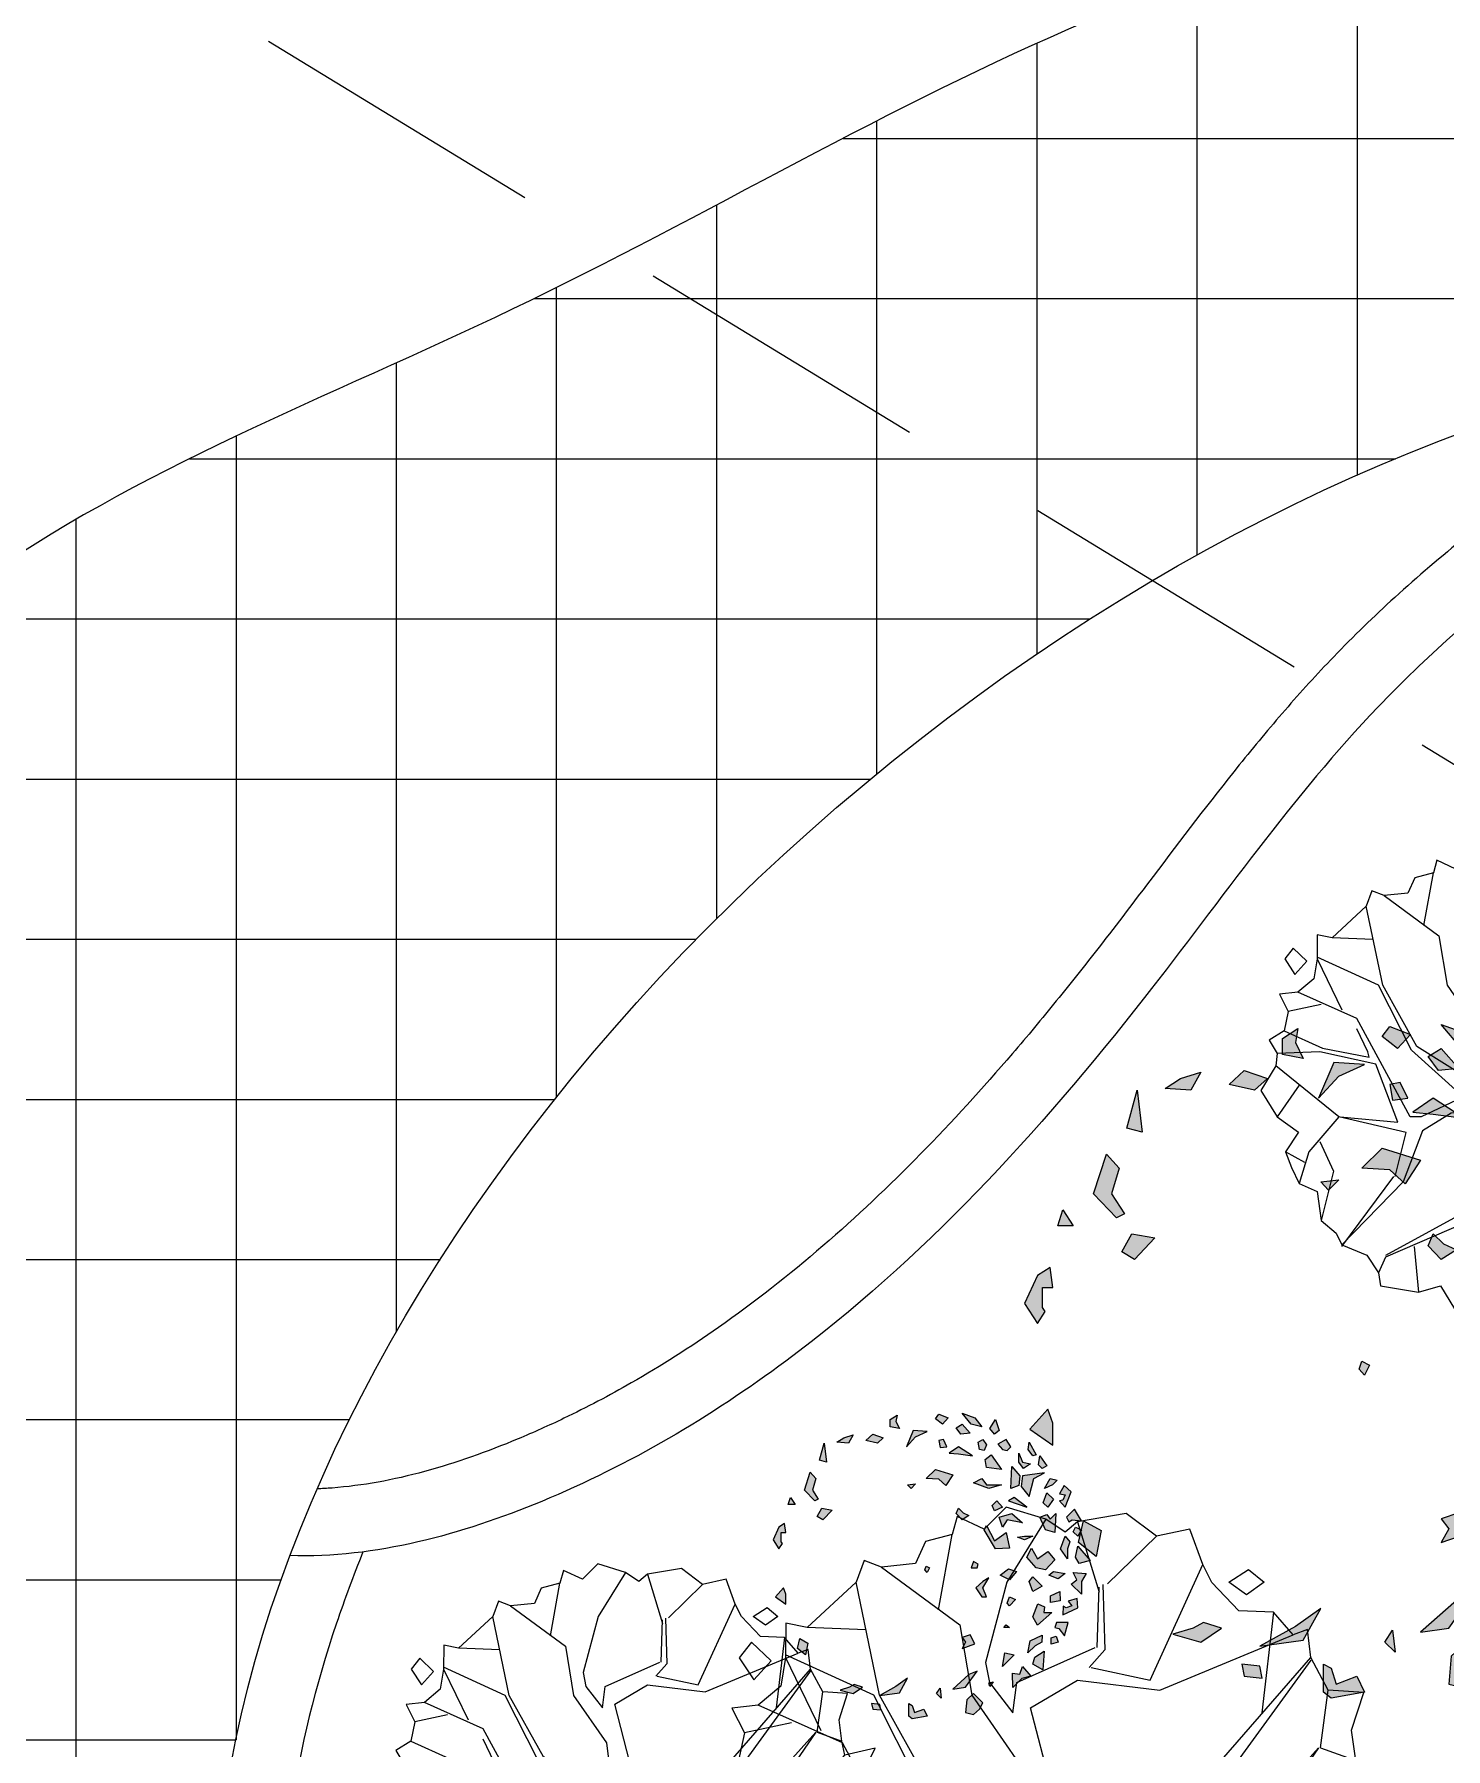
# Model space of a CAD drawing. Header units: inches. Extents: x -12 to 20935469, y -1604 to 24729220.
# Drawn here: x 20833344.8 to 20833450.5, y 24710552.2 to 24710680.7 of the extents above; entities that cross this region are included whole.
import ezdxf

# ---------------------------------------------------------------- set-up
doc = ezdxf.new("R2010")
doc.units = ezdxf.units.IN
doc.header["$LTSCALE"] = 0.03
doc.header["$MEASUREMENT"] = 0
doc.linetypes.add('DASHED2', pattern=[0.375, 0.25, -0.125])
for name, color, linetype, lineweight in [('Dot', 253, 'Continuous', 0), ('Hatch', 253, 'Continuous', 15), ('hatch-1', 253, 'Continuous', 5), ('ILLUSTR-TREE', 74, 'Continuous', 0)]:
    doc.layers.add(name, color=color, linetype=linetype, lineweight=lineweight)
doc.styles.add('ATTR', font='romans.shx', dxfattribs={"width": 0.8, "height": 0.7})

# ---------------------------------------------------------------- blocks, each defined once
blk = doc.blocks.new('TREE_009')
at = {"layer": 'ILLUSTR-TREE'}
for p, q in [((-12160.46, 13912.91), (-12166.65, 13906.74)), ((-12149.34, 13909.54), (-12160.46, 13912.91)), ((-12126.77, 13911.14), (-12140.45, 13908.76)), ((-12118.31, 13904.71), (-12126.77, 13911.14)), ((-12174.22, 13910.26), (-12175.66, 13905.24)), ((-12166.65, 13906.74), (-12174.22, 13910.26)), ((-12149.34, 13909.54), (-12160.26, 13891.83)), ((-12143.96, 13905.85), (-12149.34, 13909.54)), ((-12140.45, 13908.76), (-12143.96, 13905.85)), ((-12140.45, 13908.76), (-12134.4, 13889.01)), ((-12108.88, 13906.74), (-12118.31, 13904.71)), ((-12105.24, 13896.77), (-12108.88, 13906.74)), ((-12183.16, 13903.21), (-12185.91, 13897.04)), ((-12175.66, 13905.24), (-12183.16, 13903.21)), ((-12179.51, 13884.08), (-12175.66, 13905.24)), ((-12132.06, 13891.31), (-12118.31, 13904.71)), ((-12200.35, 13897.92), (-12202.62, 13891.83)), ((-12195.47, 13896.07), (-12200.35, 13897.92)), ((-12185.91, 13897.04), (-12195.47, 13896.07)), ((-12120.09, 13864.33), (-12105.24, 13896.77)), ((-12102.7, 13891.75), (-12105.24, 13896.77)), ((-12202.62, 13891.83), (-12216.38, 13879.14)), ((-12196.02, 13860.09), (-12202.62, 13891.83)), ((-12195.47, 13896.07), (-12173.46, 13879.85)), ((-12160.26, 13891.83), (-12166.31, 13869.26)), ((-12095.13, 13883.81), (-12102.7, 13891.75)), ((-12097.95, 13891.83), (-12092.45, 13895.36)), ((-12093, 13888.31), (-12097.95, 13891.83)), ((-12088.05, 13891.83), (-12093, 13888.31)), ((-12092.45, 13895.36), (-12088.05, 13891.83)), ((-12134.95, 13873.5), (-12134.4, 13890.42)), ((-12133.3, 13891.13), (-12132.75, 13872.79)), ((-12085.43, 13883.37), (-12095.13, 13883.81)), ((-12085.43, 13883.37), (-12088.74, 13855.16)), ((-12079.93, 13877.02), (-12085.43, 13883.37)), ((-12222.36, 13880.28), (-12222.43, 13870.68)), ((-12216.38, 13879.14), (-12222.36, 13880.28)), ((-12199.87, 13878.43), (-12216.38, 13879.14)), ((-12173.46, 13879.85), (-12170.16, 13860.09)), ((-12117.34, 13861.51), (-12079.93, 13877.02)), ((-12075.87, 13878.52), (-12079.93, 13877.02)), ((-12074.98, 13870.68), (-12075.87, 13878.52)), ((-12231.99, 13875), (-12235.43, 13870.59)), ((-12226.48, 13869.71), (-12231.99, 13875)), ((-12157.51, 13863.62), (-12135.5, 13873.5)), ((-12132.75, 13872.79), (-12137.15, 13867.85)), ((-12235.43, 13870.59), (-12231.3, 13864.41)), ((-12231.3, 13864.41), (-12226.48, 13869.71)), ((-12222.43, 13870.68), (-12223.73, 13862.65)), ((-12197.67, 13860.09), (-12222.43, 13871.38)), ((-12222.43, 13870.68), (-12212.52, 13850.22)), ((-12166.31, 13869.26), (-12165.21, 13863.62)), ((-12136.6, 13867.85), (-12120.09, 13864.33)), ((-12112.39, 13827.65), (-12074.98, 13870.68)), ((-12074.98, 13869.97), (-12105.24, 13828.35)), ((-12070.03, 13861.51), (-12074.98, 13870.68)), ((-12223.73, 13862.65), (-12230.13, 13857.27)), ((-12165.21, 13863.62), (-12158.61, 13855.16)), ((-12158.61, 13855.16), (-12157.51, 13863.62)), ((-12153.66, 13856.57), (-12140.45, 13864.33)), ((-12140.45, 13864.33), (-12117.34, 13861.51)), ((-12184.47, 13834), (-12197.67, 13860.09)), ((-12182.26, 13835.41), (-12196.02, 13860.09)), ((-12170.16, 13860.09), (-12156.96, 13841.05)), ((-12072.23, 13845.28), (-12070.03, 13861.51)), ((-12060.06, 13860.89), (-12070.03, 13861.51)), ((-12063.49, 13850.31), (-12060.06, 13860.89)), ((-12230.13, 13857.27), (-12237.49, 13856.48)), ((-12237.49, 13856.48), (-12233.98, 13849.52)), ((-12206.47, 13846.69), (-12230.13, 13857.27)), ((-12144.3, 13820.6), (-12153.66, 13856.57)), ((-12233.98, 13849.52), (-12235.63, 13841.76)), ((-12220.78, 13852.34), (-12233.98, 13849.52)), ((-12062.33, 13841.76), (-12063.49, 13850.31)), ((-12185.02, 13807.2), (-12206.47, 13846.69)), ((-12089.29, 13826.94), (-12072.78, 13845.28)), ((-12072.78, 13845.28), (-12085.43, 13826.94)), ((-12072.23, 13845.28), (-12062.33, 13841.76)), ((-12235.63, 13841.76), (-12241.62, 13837.97)), ((-12235.63, 13841.76), (-12220.23, 13834.7)), ((-12202.07, 13833.29), (-12206.47, 13842.46)), ((-12156.96, 13841.05), (-12154.21, 13818.48)), ((-12061.23, 13836.11), (-12062.33, 13841.76)), ((-12049.05, 13838.85), (-12061.23, 13836.11)), ((-12057.99, 13820.33), (-12049.05, 13838.85)), ((-12241.62, 13837.97), (-12238.38, 13832.59)), ((-12220.23, 13834.7), (-12201.52, 13831.18)), ((-12164.11, 13815.66), (-12184.47, 13834)), ((-12154.21, 13817.78), (-12182.26, 13835.41)), ((-12071.13, 13824.83), (-12061.23, 13836.11)), ((-12238.38, 13832.59), (-12238.93, 13827.65)), ((-12221.33, 13833.29), (-12238.38, 13832.59)), ((-12198.77, 13828.35), (-12221.33, 13833.29)), ((-12201.52, 13831.18), (-12202.07, 13833.29)), ((-12238.93, 13827.65), (-12245.05, 13817.69)), ((-12213.63, 13807.2), (-12238.93, 13827.65)), ((-12189.97, 13805.08), (-12198.77, 13828.35)), ((-12144.3, 13811.43), (-12105.79, 13824.83)), ((-12143.75, 13819.89), (-12112.39, 13827.65)), ((-12105.79, 13824.83), (-12070.58, 13822.71)), ((-12105.24, 13828.35), (-12089.29, 13826.94)), ((-12085.43, 13826.24), (-12071.13, 13824.83)), ((-12051.8, 13826.5), (-12053.87, 13822.1)), ((-12047.68, 13822.1), (-12051.8, 13826.5)), ((-12229.58, 13819.89), (-12238.38, 13807.2)), ((-12150.36, 13819.89), (-12150.9, 13817.78)), ((-12147.6, 13820.6), (-12150.36, 13819.89)), ((-12148.7, 13818.48), (-12147.6, 13820.6)), ((-12070.58, 13822.71), (-12061.78, 13802.96)), ((-12053.87, 13815.04), (-12057.99, 13820.33)), ((-12053.87, 13822.1), (-12049.74, 13817.69)), ((-12049.74, 13817.69), (-12047.68, 13822.1)), ((-12245.05, 13817.69), (-12238.38, 13807.2)), ((-12164.11, 13814.95), (-12180.61, 13807.2)), ((-12150.9, 13817.78), (-12148.7, 13818.48)), ((-12061.78, 13802.96), (-12053.87, 13815.04)), ((-12155.31, 13810.02), (-12168.51, 13808.61)), ((-12155.31, 13810.02), (-12152.01, 13789.56)), ((-12144.3, 13810.72), (-12127.25, 13790.27)), ((-12238.38, 13807.2), (-12229.92, 13800.94)), ((-12213.63, 13807.2), (-12225.73, 13793.09)), ((-12186.67, 13800.85), (-12213.63, 13807.2)), ((-12213.07, 13807.2), (-12189.97, 13805.08)), ((-12180.61, 13807.2), (-12185.02, 13807.2)), ((-12168.51, 13808.61), (-12180.06, 13801.55)), ((-12148.15, 13809.31), (-12131.1, 13789.56)), ((-12148.15, 13808.61), (-12146.5, 13787.45)), ((-12229.92, 13800.94), (-12235.08, 13793.09)), ((-12191.07, 13783.21), (-12186.67, 13800.85)), ((-12180.06, 13801.55), (-12187.77, 13781.1)), ((-12061.43, 13796.53), (-12061.78, 13802.96)), ((-12221.33, 13797.32), (-12215.83, 13785.33)), ((-12064.53, 13790.27), (-12061.43, 13796.53)), ((-12227.38, 13788.86), (-12235.08, 13793.09)), ((-12235.08, 13793.09), (-12232.68, 13786.83)), ((-12225.73, 13793.09), (-12229.58, 13780.39)), ((-12127.25, 13790.27), (-12064.53, 13790.27)), ((-12063.49, 13786.83), (-12064.53, 13790.27)), ((-12232.68, 13786.83), (-12229.58, 13780.39)), ((-12152.01, 13789.56), (-12158.61, 13771.22)), ((-12146.5, 13787.45), (-12155.86, 13767.7)), ((-12131.1, 13789.56), (-12132.75, 13769.81)), ((-12126.7, 13786.04), (-12128.9, 13772.63)), ((-12126.7, 13786.04), (-12105.24, 13786.74)), ((-12105.24, 13786.74), (-12095.89, 13768.4)), ((-12068.31, 13781.54), (-12063.49, 13786.83)), ((-12215.83, 13785.33), (-12220.78, 13765.58)), ((-12212.52, 13755), (-12191.62, 13783.21)), ((-12187.77, 13781.1), (-12212.52, 13755.71)), ((-12070.37, 13770.96), (-12068.31, 13781.54)), ((-12229.58, 13780.39), (-12222.36, 13777.13)), ((-12222.36, 13777.13), (-12220.78, 13765.58)), ((-12099.74, 13776.16), (-12078.28, 13769.81)), ((-12158.61, 13771.22), (-12194.92, 13751.47)), ((-12128.9, 13772.63), (-12106.34, 13758.53)), ((-12155.86, 13767.7), (-12194.92, 13750.77)), ((-12132.75, 13769.81), (-12125.05, 13752.89)), ((-12130, 13769.81), (-12116.24, 13737.37)), ((-12129.45, 13769.11), (-12106.34, 13757.12)), ((-12084.81, 13761.26), (-12078.28, 13769.81)), ((-12078.28, 13769.81), (-12070.37, 13770.96)), ((-12220.78, 13765.58), (-12214.79, 13760.38)), ((-12214.79, 13760.38), (-12212.52, 13755.71)), ((-12106.34, 13758.53), (-12085.98, 13753.59)), ((-12106.34, 13757.12), (-12105.24, 13742.31)), ((-12085.98, 13753.59), (-12084.81, 13761.26)), ((-12212.52, 13755.71), (-12202.42, 13751.56)), ((-12183.37, 13755), (-12181.71, 13736.66)), ((-12125.05, 13752.89), (-12130.55, 13732.43)), ((-12093.07, 13740.98), (-12085.98, 13753.59)), ((-12202.42, 13751.56), (-12197.67, 13744.42)), ((-12194.92, 13750.77), (-12197.67, 13744.42)), ((-12116.24, 13737.37), (-12112.32, 13748.04)), ((-12112.32, 13748.04), (-12105.24, 13742.31)), ((-12197.67, 13744.42), (-12196.91, 13739.22)), ((-12105.24, 13742.31), (-12093.07, 13740.98)), ((-12196.91, 13739.22), (-12181.71, 13736.66)), ((-12181.71, 13736.66), (-12172.84, 13739.22)), ((-12172.84, 13739.22), (-12165.28, 13726.88)), ((-12121.95, 13736.57), (-12116.24, 13737.37)), ((-12108.27, 13740.72), (-12113.77, 13737.19)), ((-12107.72, 13734.37), (-12108.27, 13740.72)), ((-12165.28, 13726.88), (-12157.71, 13733.93)), ((-12157.71, 13733.93), (-12148.77, 13729.52)), ((-12148.77, 13729.52), (-12144.65, 13733.93)), ((-12144.65, 13733.93), (-12130.55, 13732.43)), ((-12130.55, 13732.43), (-12121.95, 13736.57)), ((-12113.77, 13737.19), (-12113.22, 13730.14)), ((-12113.22, 13730.14), (-12107.72, 13734.37))]:
    blk.add_line(p, q, dxfattribs=at)
at = {"layer": 'ILLUSTR-TREE', "style": 'ATTR', "width": 0.8, "flags": 9}
blk.add_attdef('ESTCODE', (-12147.6, 13820.6), '', height=1.05, dxfattribs=at)
blk = doc.blocks.new('GRN1')
at = {"layer": 'ILLUSTR-TREE', "true_color": 0x30441d}
h = blk.add_hatch(color=89, dxfattribs=at)
h.paths.add_polyline_path([(0.2571, -0.0526), (0.2603, -0.0695), (0.2735, -0.0695), (0.2817, -0.0569), (0.2702, -0.059)])
h.paths.add_polyline_path([(0.2406, -0.0821), (0.2308, -0.0927), (0.2357, -0.1137), (0.2472, -0.1011)])
h.paths.add_polyline_path([(0.1897, 0.2148), (0.1848, 0.2064), (0.1914, 0.2), (0.2078, 0.2021)])
h.paths.add_polyline_path([(0.193, 0.1853), (0.1848, 0.1727), (0.1963, 0.1642), (0.2127, 0.1642), (0.1963, 0.1706)])
h.paths.add_polyline_path([(0.1864, 0.1053), (0.2012, 0.1032), (0.2094, 0.1137), (0.1831, 0.1327)])
h.paths.add_polyline_path([(0.2603, 0.0969), (0.2653, 0.0779), (0.285, 0.0611), (0.2768, 0.0842)])
h.paths.add_polyline_path([(0.2078, 0.08), (0.2242, 0.0547), (0.2127, 0.0379), (0.2111, 0.0547)])
h.paths.add_polyline_path([(0.2521, -0.0021), (0.2538, -0.0274), (0.2242, -0.04), (0.2423, -0.0232)])
h.paths.add_polyline_path([(0.2653, 0.0253), (0.2751, 0.0126), (0.2833, 0.019), (0.2768, 0.0358)])
h.paths.add_polyline_path([(0.2373, 0.0274), (0.2357, 0.019), (0.2226, 0.0211), (0.2242, 0.0337)])
h.paths.add_polyline_path([(0.2488, 0.0758), (0.2472, 0.059), (0.2587, 0.0505), (0.2653, 0.0611)])
h.paths.add_polyline_path([(0.2094, 0.1958), (0.2078, 0.1895), (0.2193, 0.1811), (0.2324, 0.1832)])
h.paths.add_polyline_path([(0.2291, 0.1263), (0.2193, 0.1348), (0.2176, 0.1432), (0.2242, 0.1495), (0.2373, 0.1411)])
h.paths.add_polyline_path([(0.2373, 0.099), (0.2275, 0.1053), (0.2176, 0.1011), (0.2193, 0.0927), (0.2324, 0.0905)])
h.paths.add_polyline_path([(0.2538, 0.1284), (0.2472, 0.12), (0.2571, 0.1116), (0.2735, 0.1221)])
h.paths.add_polyline_path([(0.1963, -0.1853), (0.1996, -0.1979), (0.2308, -0.1895)])
h.paths.add_polyline_path([(0.2456, -0.1369), (0.2308, -0.1453), (0.2324, -0.1663), (0.2406, -0.1537)])
h.paths.add_polyline_path([(0.0402, 0.1474), (0.0386, 0.1221), (0.0731, 0.1011), (0.0813, 0.1053), (0.0534, 0.12), (0.0682, 0.1411)])
h.paths.add_polyline_path([(0.0731, 0.278), (0.0616, 0.2716), (0.0698, 0.2632), (0.078, 0.2674)])
h.paths.add_polyline_path([(-0.2275, -0.0884), (-0.2226, -0.0526), (-0.1963, -0.0379), (-0.2111, -0.059)])
h.paths.add_polyline_path([(0.0205, 0.2527), (0.0386, 0.24), (0.0616, 0.2485), (0.0517, 0.2569), (0.0386, 0.2527)])
h.paths.add_polyline_path([(-0.2406, 0.099), (-0.2242, 0.0821), (-0.2357, 0.0695), (-0.2587, 0.0674), (-0.262, 0.0821), (-0.2521, 0.0927)])
h.paths.add_polyline_path([(-0.2324, 0.0232), (-0.2242, 0.0147), (-0.2143, 0.0211)])
h.paths.add_polyline_path([(-0.1307, 0.2358), (-0.1344, 0.2232), (-0.1226, 0.2231), (-0.1198, 0.2319)])
h.paths.add_polyline_path([(-0.1039, 0.2299), (-0.106, 0.2367), (-0.1191, 0.2474), (-0.0951, 0.2536), (-0.0951, 0.2327)])
h.paths.add_polyline_path([(-0.0555, 0.2396), (-0.0585, 0.2217), (-0.0467, 0.2215), (-0.0384, 0.2388)])
h.paths.add_polyline_path([(-0.0771, 0.224), (-0.1, 0.1981), (-0.0846, 0.1897), (-0.0609, 0.1985), (-0.0663, 0.2109), (-0.0766, 0.2096)])
h.paths.add_polyline_path([(-0.216, 0.0442), (-0.2127, 0.0674), (-0.1831, 0.0884), (-0.1897, 0.0737)])
h.paths.add_polyline_path([(-0.1421, 0.0611), (-0.1339, 0.0842), (-0.1174, 0.0758), (-0.1224, 0.0611), (-0.1306, 0.0674)])
h.paths.add_polyline_path([(-0.1812, 0.2081), (-0.1707, 0.1899), (-0.1581, 0.1935), (-0.1472, 0.2104)])
h.paths.add_polyline_path([(-0.2132, 0.1534), (-0.187, 0.1527), (-0.1886, 0.166), (-0.1749, 0.1708), (-0.1924, 0.186), (-0.1969, 0.1696)])
h.paths.add_polyline_path([(-0.15, 0.1808), (-0.1283, 0.1846), (-0.118, 0.2068), (-0.1309, 0.2058), (-0.1372, 0.1936)])
h.paths.add_polyline_path([(-0.1536, 0.1558), (-0.1749, 0.1348), (-0.1503, 0.139)])
h.paths.add_polyline_path([(-0.1043, 0.1474), (-0.1043, 0.1369), (-0.0994, 0.1411)])
h.paths.add_polyline_path([(-0.2028, 0.1179), (-0.2111, 0.1116), (-0.2045, 0.1095)])
h.paths.add_polyline_path([(-0.0205, 0.099), (-0.032, 0.0863), (-0.0485, 0.0969), (-0.0485, 0.1053), (-0.032, 0.099), (-0.014, 0.1095)])
h.paths.add_polyline_path([(0.0189, 0.2295), (0.0008, 0.2127), (0.0041, 0.1958), (0.0238, 0.179), (0.0402, 0.1874), (0.0205, 0.1979), (0.0337, 0.2169)])
h.paths.add_polyline_path([(-0.0287, 0.2064), (-0.0386, 0.1895), (-0.0205, 0.1832), (-0.0123, 0.1895)])
h.paths.add_polyline_path([(-0.0534, 0.1579), (-0.0649, 0.1474), (-0.06, 0.1432), (-0.0485, 0.1474)])
h.paths.add_polyline_path([(0.0178, 0.294), (0.0123, 0.2737), (0.0238, 0.2674), (0.0435, 0.2716)])
h.paths.add_polyline_path([(-0.0435, 0.278), (-0.0255, 0.259), (-0.0172, 0.2695), (-0.0041, 0.2632), (-0.0057, 0.2864), (-0.0205, 0.278)])
h.paths.add_polyline_path([(-0.0808, 0.244), (-0.0685, 0.2712), (-0.0515, 0.2704), (-0.056, 0.254), (-0.0646, 0.2603), (-0.0686, 0.2503), (-0.0653, 0.2447)])
h.paths.add_polyline_path([(0.0041, 0.0021), (-0.0041, -0.0021), (0.0008, -0.0063), (0.0074, -0.0042)])
h.paths.add_polyline_path([(0.0041, 0.0884), (0.0107, 0.0905), (0.0156, 0.0821), (0.0041, 0.0779)])
h.paths.add_polyline_path([(-0.0025, 0.16), (-0.0172, 0.1474), (-0.009, 0.1306), (0.0025, 0.1453)])
h.paths.add_polyline_path([(-0.0057, 0.2485), (-0.0156, 0.2358), (-0.009, 0.219), (-0.0025, 0.2274)])
h.paths.add_polyline_path([(0.0616, 0.1895), (0.055, 0.1748), (0.06, 0.1621), (0.0616, 0.1748)])
h.paths.add_polyline_path([(0.1634, 0.2337), (0.1552, 0.2253), (0.1486, 0.2106), (0.1667, 0.2211)])
h.paths.add_polyline_path([(0.1552, 0.1327), (0.1486, 0.1095), (0.1585, 0.0821), (0.1667, 0.0969), (0.1552, 0.1053)])
h.paths.add_polyline_path([(0.0994, 0.0737), (0.0912, 0.0611), (0.1027, 0.0505), (0.1125, 0.0547), (0.1043, 0.0632)])
h.paths.add_polyline_path([(0.1569, -0.0232), (0.1486, -0.0316), (0.1552, -0.0379)])
h.paths.add_polyline_path([(0.1536, 0.0316), (0.1651, 0.019), (0.1667, -0.0042), (0.1831, 0.0126), (0.1733, 0.0442)])
h.paths.add_polyline_path([(0.1027, 0.2316), (0.0682, 0.2295), (0.0731, 0.2127), (0.0961, 0.2021), (0.101, 0.2148), (0.0928, 0.2211)])
h.paths.add_polyline_path([(0.1289, 0.2274), (0.1142, 0.2169), (0.1224, 0.2085), (0.1404, 0.2148)])
h.paths.add_polyline_path([(0.0862, 0.1706), (0.0912, 0.1432), (0.078, 0.1348), (0.0961, 0.1284), (0.1027, 0.1516)])
h.paths.add_polyline_path([(0.1339, 0.1832), (0.1667, 0.1916), (0.1766, 0.2106), (0.1716, 0.1706), (0.1519, 0.1685)])
h.paths.add_polyline_path([(0.1257, 0.1453), (0.1142, 0.179), (0.1322, 0.1558)])
h.paths.add_polyline_path([(0.1536, 0.1642), (0.1486, 0.1495), (0.1881, 0.1516), (0.1716, 0.1663)])
h.paths.add_polyline_path([(0.1142, 0.1348), (0.1076, 0.12), (0.1174, 0.1158), (0.1257, 0.1242)])
h.paths.add_polyline_path([(0.0879, 0.2548), (0.0912, 0.2611), (0.0895, 0.278), (0.1109, 0.2653), (0.0961, 0.2506)])
h.paths.add_polyline_path([(0.1142, 0.2485), (0.1421, 0.259), (0.1536, 0.2464), (0.1388, 0.2379), (0.1371, 0.2485), (0.1273, 0.2443), (0.1257, 0.2379)])
h.paths.add_polyline_path([(-0.2521, -0.0084), (-0.2653, -0.0021), (-0.2702, -0.0295), (-0.2653, -0.0358), (-0.2423, -0.0358), (-0.2456, -0.0295), (-0.2587, -0.0253)])
h.paths.add_polyline_path([(-0.2538, -0.0863), (-0.2439, -0.0884), (-0.2423, -0.1032), (-0.2521, -0.1011)])
h.paths.add_polyline_path([(0.055, -0.2822), (0.0386, -0.2716), (0.0485, -0.2653), (0.0517, -0.2674), (0.0682, -0.2674), (0.0682, -0.259), (0.0846, -0.2611), (0.078, -0.2716)])
h.paths.add_polyline_path([(-0.1322, -0.219), (-0.1536, -0.2232), (-0.1421, -0.2379), (-0.124, -0.2337)])
h.paths.add_polyline_path([(-0.2176, -0.16), (-0.2242, -0.1369), (-0.2127, -0.12), (-0.2078, -0.1348), (-0.2127, -0.1432)])
h.paths.add_polyline_path([(-0.0485, -0.278), (-0.0616, -0.259), (-0.0435, -0.259), (-0.032, -0.2632)])
h.paths.add_polyline_path([(0.1289, -0.2), (0.1257, -0.2064), (0.1454, -0.2253), (0.1782, -0.2148), (0.1667, -0.2043), (0.1454, -0.2106)])
h.paths.add_polyline_path([(0.1191, -0.2548), (0.1322, -0.2506), (0.1191, -0.2422)])
h.paths.add_polyline_path([(0.1092, -0.1748), (0.0912, -0.1916), (0.0977, -0.2021), (0.1125, -0.1937)])
at = {"layer": 'ILLUSTR-TREE', "color": 89, "true_color": 0x30441d}
for p, q in [((-0.0057, 0.2864), (-0.0205, 0.278)), ((-0.0041, 0.2632), (-0.0057, 0.2864)), ((0.0178, 0.294), (0.0123, 0.2737)), ((0.0435, 0.2716), (0.0178, 0.294)), ((-0.0808, 0.244), (-0.0685, 0.2712)), ((-0.0685, 0.2712), (-0.0515, 0.2704)), ((-0.0515, 0.2704), (-0.056, 0.254)), ((-0.0205, 0.278), (-0.0435, 0.278)), ((-0.0435, 0.278), (-0.0255, 0.259)), ((-0.0255, 0.259), (-0.0172, 0.2695)), ((-0.0172, 0.2695), (-0.0041, 0.2632)), ((0.0123, 0.2737), (0.0238, 0.2674)), ((0.0238, 0.2674), (0.0435, 0.2716)), ((0.0731, 0.278), (0.0616, 0.2716)), ((0.0616, 0.2716), (0.0698, 0.2632)), ((0.078, 0.2674), (0.0731, 0.278)), ((0.0895, 0.278), (0.1109, 0.2653)), ((0.0912, 0.2611), (0.0895, 0.278)), ((-0.0646, 0.2603), (-0.0686, 0.2503)), ((-0.056, 0.254), (-0.0646, 0.2603)), ((0.0517, 0.2569), (0.0386, 0.2527)), ((0.0616, 0.2485), (0.0517, 0.2569)), ((0.0698, 0.2632), (0.078, 0.2674)), ((0.0879, 0.2548), (0.0912, 0.2611)), ((0.0961, 0.2506), (0.0879, 0.2548)), ((0.1109, 0.2653), (0.0961, 0.2506)), ((0.1142, 0.2485), (0.1421, 0.259)), ((0.1421, 0.259), (0.1536, 0.2464)), ((-0.1191, 0.2474), (-0.0951, 0.2536)), ((-0.106, 0.2367), (-0.1191, 0.2474)), ((-0.0951, 0.2536), (-0.0951, 0.2327)), ((-0.0653, 0.2447), (-0.0808, 0.244)), ((-0.0686, 0.2503), (-0.0653, 0.2447)), ((-0.0057, 0.2485), (-0.0156, 0.2358)), ((-0.0025, 0.2274), (-0.0057, 0.2485)), ((0.0386, 0.2527), (0.0205, 0.2527)), ((0.0205, 0.2527), (0.0386, 0.24)), ((0.0386, 0.24), (0.0616, 0.2485)), ((0.1257, 0.2379), (0.1142, 0.2485)), ((0.1273, 0.2443), (0.1257, 0.2379)), ((0.1371, 0.2485), (0.1273, 0.2443)), ((0.1388, 0.2379), (0.1371, 0.2485)), ((0.1536, 0.2464), (0.1388, 0.2379)), ((-0.1307, 0.2358), (-0.1344, 0.2232)), ((-0.1198, 0.2319), (-0.1307, 0.2358)), ((-0.1226, 0.2231), (-0.1198, 0.2319)), ((-0.1039, 0.2299), (-0.106, 0.2367)), ((-0.0951, 0.2327), (-0.1039, 0.2299)), ((-0.0555, 0.2396), (-0.0585, 0.2217)), ((-0.0384, 0.2388), (-0.0555, 0.2396)), ((-0.0467, 0.2215), (-0.0384, 0.2388)), ((-0.0156, 0.2358), (-0.009, 0.219)), ((-0.009, 0.219), (-0.0025, 0.2274)), ((0.0189, 0.2295), (0.0008, 0.2127)), ((0.0337, 0.2169), (0.0189, 0.2295)), ((0.1027, 0.2316), (0.0682, 0.2295)), ((0.0682, 0.2295), (0.0731, 0.2127)), ((0.0928, 0.2211), (0.1027, 0.2316)), ((0.1289, 0.2274), (0.1142, 0.2169)), ((0.1404, 0.2148), (0.1289, 0.2274)), ((0.1634, 0.2337), (0.1552, 0.2253)), ((0.1667, 0.2211), (0.1634, 0.2337)), ((-0.1344, 0.2232), (-0.1226, 0.2231)), ((-0.0771, 0.224), (-0.1, 0.1981)), ((-0.0766, 0.2096), (-0.0771, 0.224)), ((-0.0585, 0.2217), (-0.0467, 0.2215)), ((0.0008, 0.2127), (0.0041, 0.1958)), ((0.0205, 0.1979), (0.0337, 0.2169)), ((0.0731, 0.2127), (0.0961, 0.2021)), ((0.101, 0.2148), (0.0928, 0.2211)), ((0.0961, 0.2021), (0.101, 0.2148)), ((0.1142, 0.2169), (0.1224, 0.2085)), ((0.1224, 0.2085), (0.1404, 0.2148)), ((0.1552, 0.2253), (0.1486, 0.2106)), ((0.1486, 0.2106), (0.1667, 0.2211)), ((0.1897, 0.2148), (0.1848, 0.2064)), ((0.2078, 0.2021), (0.1897, 0.2148)), ((-0.1472, 0.2104), (-0.1812, 0.2081)), ((-0.1812, 0.2081), (-0.1707, 0.1899)), ((-0.1581, 0.1935), (-0.1472, 0.2104)), ((-0.1309, 0.2058), (-0.1372, 0.1936)), ((-0.118, 0.2068), (-0.1309, 0.2058)), ((-0.1283, 0.1846), (-0.118, 0.2068)), ((-0.1, 0.1981), (-0.0846, 0.1897)), ((-0.0846, 0.1897), (-0.0609, 0.1985)), ((-0.0663, 0.2109), (-0.0766, 0.2096)), ((-0.0609, 0.1985), (-0.0663, 0.2109)), ((-0.0287, 0.2064), (-0.0386, 0.1895)), ((-0.0123, 0.1895), (-0.0287, 0.2064)), ((0.0402, 0.1874), (0.0205, 0.1979)), ((0.1667, 0.1916), (0.1766, 0.2106)), ((0.1766, 0.2106), (0.1716, 0.1706)), ((0.1848, 0.2064), (0.1914, 0.2)), ((0.1914, 0.2), (0.2078, 0.2021)), ((-0.1924, 0.186), (-0.1969, 0.1696)), ((-0.1749, 0.1708), (-0.1924, 0.186)), ((-0.1707, 0.1899), (-0.1581, 0.1935)), ((-0.1372, 0.1936), (-0.15, 0.1808)), ((-0.15, 0.1808), (-0.1283, 0.1846)), ((-0.0386, 0.1895), (-0.0205, 0.1832)), ((-0.0205, 0.1832), (-0.0123, 0.1895)), ((0.0041, 0.1958), (0.0238, 0.179)), ((0.0238, 0.179), (0.0402, 0.1874)), ((0.0616, 0.1895), (0.055, 0.1748)), ((0.0616, 0.1748), (0.0616, 0.1895)), ((0.1339, 0.1832), (0.1667, 0.1916)), ((0.193, 0.1853), (0.1848, 0.1727)), ((0.1963, 0.1706), (0.193, 0.1853)), ((0.2094, 0.1958), (0.2078, 0.1895)), ((0.2078, 0.1895), (0.2193, 0.1811)), ((0.2324, 0.1832), (0.2094, 0.1958)), ((-0.1969, 0.1696), (-0.2132, 0.1534)), ((-0.1886, 0.166), (-0.1749, 0.1708)), ((0.055, 0.1748), (0.06, 0.1621)), ((0.06, 0.1621), (0.0616, 0.1748)), ((0.1027, 0.1516), (0.0862, 0.1706)), ((0.0862, 0.1706), (0.0912, 0.1432)), ((0.1142, 0.179), (0.1322, 0.1558)), ((0.1257, 0.1453), (0.1142, 0.179)), ((0.1519, 0.1685), (0.1339, 0.1832)), ((0.1716, 0.1706), (0.1519, 0.1685)), ((0.1848, 0.1727), (0.1963, 0.1642)), ((0.2127, 0.1642), (0.1963, 0.1706)), ((0.2193, 0.1811), (0.2324, 0.1832)), ((-0.187, 0.1527), (-0.1886, 0.166)), ((-0.1536, 0.1558), (-0.1749, 0.1348)), ((-0.1503, 0.139), (-0.1536, 0.1558)), ((-0.0534, 0.1579), (-0.0649, 0.1474)), ((-0.0485, 0.1474), (-0.0534, 0.1579)), ((-0.0025, 0.16), (-0.0172, 0.1474)), ((0.0025, 0.1453), (-0.0025, 0.16)), ((0.1322, 0.1558), (0.1257, 0.1453)), ((0.1536, 0.1642), (0.1486, 0.1495)), ((0.1716, 0.1663), (0.1536, 0.1642)), ((0.1881, 0.1516), (0.1716, 0.1663)), ((0.1963, 0.1642), (0.2127, 0.1642)), ((-0.2132, 0.1534), (-0.187, 0.1527)), ((-0.0994, 0.1411), (-0.1043, 0.1474)), ((-0.1043, 0.1474), (-0.1043, 0.1369)), ((-0.0649, 0.1474), (-0.06, 0.1432)), ((-0.06, 0.1432), (-0.0485, 0.1474)), ((-0.0172, 0.1474), (-0.009, 0.1306)), ((-0.009, 0.1306), (0.0025, 0.1453)), ((0.0402, 0.1474), (0.0386, 0.1221)), ((0.0682, 0.1411), (0.0402, 0.1474)), ((0.0912, 0.1432), (0.078, 0.1348)), ((0.0961, 0.1284), (0.1027, 0.1516)), ((0.1486, 0.1495), (0.1881, 0.1516)), ((0.2176, 0.1432), (0.2242, 0.1495)), ((0.2193, 0.1348), (0.2176, 0.1432)), ((0.2242, 0.1495), (0.2373, 0.1411)), ((-0.1749, 0.1348), (-0.1503, 0.139)), ((-0.1043, 0.1369), (-0.0994, 0.1411)), ((0.0534, 0.12), (0.0682, 0.1411)), ((0.078, 0.1348), (0.0961, 0.1284)), ((0.1142, 0.1348), (0.1076, 0.12)), ((0.1257, 0.1242), (0.1142, 0.1348)), ((0.1552, 0.1327), (0.1486, 0.1095)), ((0.1552, 0.1053), (0.1552, 0.1327)), ((0.2094, 0.1137), (0.1831, 0.1327)), ((0.1831, 0.1327), (0.1864, 0.1053)), ((0.2291, 0.1263), (0.2193, 0.1348)), ((0.2373, 0.1411), (0.2291, 0.1263)), ((0.2538, 0.1284), (0.2472, 0.12)), ((0.2735, 0.1221), (0.2538, 0.1284)), ((-0.2028, 0.1179), (-0.2111, 0.1116)), ((-0.2045, 0.1095), (-0.2028, 0.1179)), ((0.0386, 0.1221), (0.0731, 0.1011)), ((0.0813, 0.1053), (0.0534, 0.12)), ((0.1076, 0.12), (0.1174, 0.1158)), ((0.1174, 0.1158), (0.1257, 0.1242)), ((0.2012, 0.1032), (0.2094, 0.1137)), ((0.2472, 0.12), (0.2571, 0.1116)), ((0.2571, 0.1116), (0.2735, 0.1221)), ((-0.2521, 0.0927), (-0.2406, 0.099)), ((-0.2406, 0.099), (-0.2242, 0.0821)), ((-0.2111, 0.1116), (-0.2045, 0.1095)), ((-0.0485, 0.1053), (-0.032, 0.099)), ((-0.0485, 0.0969), (-0.0485, 0.1053)), ((-0.032, 0.099), (-0.014, 0.1095)), ((-0.0205, 0.099), (-0.032, 0.0863)), ((-0.014, 0.1095), (-0.0205, 0.099)), ((0.0731, 0.1011), (0.0813, 0.1053)), ((0.1486, 0.1095), (0.1585, 0.0821)), ((0.1667, 0.0969), (0.1552, 0.1053)), ((0.1864, 0.1053), (0.2012, 0.1032)), ((0.2275, 0.1053), (0.2176, 0.1011)), ((0.2176, 0.1011), (0.2193, 0.0927)), ((0.2373, 0.099), (0.2275, 0.1053)), ((0.2324, 0.0905), (0.2373, 0.099)), ((-0.262, 0.0821), (-0.2521, 0.0927)), ((-0.2127, 0.0674), (-0.1831, 0.0884)), ((-0.1831, 0.0884), (-0.1897, 0.0737)), ((-0.032, 0.0863), (-0.0485, 0.0969)), ((0.0041, 0.0884), (0.0107, 0.0905)), ((0.0041, 0.0779), (0.0041, 0.0884)), ((0.0107, 0.0905), (0.0156, 0.0821)), ((0.1585, 0.0821), (0.1667, 0.0969)), ((0.2193, 0.0927), (0.2324, 0.0905)), ((0.2768, 0.0842), (0.2603, 0.0969)), ((0.2603, 0.0969), (0.2653, 0.0779)), ((-0.2587, 0.0674), (-0.262, 0.0821)), ((-0.2242, 0.0821), (-0.2357, 0.0695)), ((-0.1897, 0.0737), (-0.216, 0.0442)), ((-0.1421, 0.0611), (-0.1339, 0.0842)), ((-0.1339, 0.0842), (-0.1174, 0.0758)), ((-0.1174, 0.0758), (-0.1224, 0.0611)), ((0.0156, 0.0821), (0.0041, 0.0779)), ((0.0994, 0.0737), (0.0912, 0.0611)), ((0.1043, 0.0632), (0.0994, 0.0737)), ((0.2111, 0.0547), (0.2078, 0.08)), ((0.2078, 0.08), (0.2242, 0.0547)), ((0.2488, 0.0758), (0.2472, 0.059)), ((0.2653, 0.0611), (0.2488, 0.0758)), ((0.2653, 0.0779), (0.285, 0.0611)), ((0.285, 0.0611), (0.2768, 0.0842)), ((-0.2357, 0.0695), (-0.2587, 0.0674)), ((-0.216, 0.0442), (-0.2127, 0.0674)), ((-0.1306, 0.0674), (-0.1421, 0.0611)), ((-0.1224, 0.0611), (-0.1306, 0.0674)), ((0.0912, 0.0611), (0.1027, 0.0505)), ((0.1125, 0.0547), (0.1043, 0.0632)), ((0.2472, 0.059), (0.2587, 0.0505)), ((0.2587, 0.0505), (0.2653, 0.0611)), ((0.1027, 0.0505), (0.1125, 0.0547)), ((0.1733, 0.0442), (0.1536, 0.0316)), ((0.1831, 0.0126), (0.1733, 0.0442)), ((0.2127, 0.0379), (0.2111, 0.0547)), ((0.2242, 0.0547), (0.2127, 0.0379)), ((0.1536, 0.0316), (0.1651, 0.019)), ((0.2226, 0.0211), (0.2242, 0.0337)), ((0.2242, 0.0337), (0.2373, 0.0274)), ((0.2768, 0.0358), (0.2653, 0.0253)), ((0.2833, 0.019), (0.2768, 0.0358)), ((-0.2143, 0.0211), (-0.2324, 0.0232)), ((-0.2324, 0.0232), (-0.2242, 0.0147)), ((-0.2242, 0.0147), (-0.2143, 0.0211)), ((0.1651, 0.019), (0.1667, -0.0042)), ((0.2357, 0.019), (0.2226, 0.0211)), ((0.2373, 0.0274), (0.2357, 0.019)), ((0.2653, 0.0253), (0.2751, 0.0126)), ((0.2751, 0.0126), (0.2833, 0.019)), ((0.0041, 0.0021), (-0.0041, -0.0021)), ((0.0074, -0.0042), (0.0041, 0.0021)), ((0.1667, -0.0042), (0.1831, 0.0126)), ((-0.2653, -0.0021), (-0.2702, -0.0295)), ((-0.2521, -0.0084), (-0.2653, -0.0021)), ((-0.2587, -0.0253), (-0.2521, -0.0084)), ((-0.0041, -0.0021), (0.0008, -0.0063)), ((0.0008, -0.0063), (0.0074, -0.0042)), ((0.2423, -0.0232), (0.2521, -0.0021)), ((0.2521, -0.0021), (0.2538, -0.0274)), ((-0.2456, -0.0295), (-0.2587, -0.0253)), ((0.1569, -0.0232), (0.1486, -0.0316)), ((0.1552, -0.0379), (0.1569, -0.0232)), ((0.2242, -0.04), (0.2423, -0.0232)), ((0.2538, -0.0274), (0.2242, -0.04)), ((-0.2702, -0.0295), (-0.2653, -0.0358)), ((-0.2653, -0.0358), (-0.2423, -0.0358)), ((-0.2423, -0.0358), (-0.2456, -0.0295)), ((-0.2226, -0.0526), (-0.1963, -0.0379)), ((-0.1963, -0.0379), (-0.2111, -0.059)), ((0.1486, -0.0316), (0.1552, -0.0379)), ((-0.2275, -0.0884), (-0.2226, -0.0526)), ((0.2702, -0.059), (0.2571, -0.0526)), ((0.2571, -0.0526), (0.2603, -0.0695)), ((-0.2111, -0.059), (-0.2275, -0.0884)), ((0.2603, -0.0695), (0.2735, -0.0695)), ((0.2817, -0.0569), (0.2702, -0.059)), ((0.2735, -0.0695), (0.2817, -0.0569)), ((0.2406, -0.0821), (0.2308, -0.0927)), ((0.2472, -0.1011), (0.2406, -0.0821)), ((-0.2521, -0.1011), (-0.2538, -0.0863)), ((-0.2538, -0.0863), (-0.2439, -0.0884)), ((-0.2439, -0.0884), (-0.2423, -0.1032)), ((0.2308, -0.0927), (0.2357, -0.1137)), ((-0.2423, -0.1032), (-0.2521, -0.1011)), ((0.2357, -0.1137), (0.2472, -0.1011)), ((-0.2242, -0.1369), (-0.2127, -0.12)), ((-0.2127, -0.12), (-0.2078, -0.1348)), ((-0.2176, -0.16), (-0.2242, -0.1369)), ((-0.2078, -0.1348), (-0.2127, -0.1432)), ((0.2456, -0.1369), (0.2308, -0.1453)), ((0.2406, -0.1537), (0.2456, -0.1369)), ((-0.2127, -0.1432), (-0.2176, -0.16)), ((0.2308, -0.1453), (0.2324, -0.1663)), ((0.2324, -0.1663), (0.2406, -0.1537)), ((0.1092, -0.1748), (0.0912, -0.1916)), ((0.1125, -0.1937), (0.1092, -0.1748)), ((0.0912, -0.1916), (0.0977, -0.2021)), ((0.0977, -0.2021), (0.1125, -0.1937)), ((0.2308, -0.1895), (0.1963, -0.1853)), ((0.1963, -0.1853), (0.1996, -0.1979)), ((0.1996, -0.1979), (0.2308, -0.1895)), ((0.1289, -0.2), (0.1257, -0.2064)), ((0.1257, -0.2064), (0.1454, -0.2253)), ((0.1454, -0.2106), (0.1289, -0.2)), ((0.1667, -0.2043), (0.1454, -0.2106)), ((0.1782, -0.2148), (0.1667, -0.2043)), ((-0.1322, -0.219), (-0.1536, -0.2232)), ((-0.1536, -0.2232), (-0.1421, -0.2379)), ((-0.124, -0.2337), (-0.1322, -0.219)), ((0.1454, -0.2253), (0.1782, -0.2148)), ((-0.1421, -0.2379), (-0.124, -0.2337)), ((0.1191, -0.2422), (0.1191, -0.2548)), ((0.1322, -0.2506), (0.1191, -0.2422)), ((0.1191, -0.2548), (0.1322, -0.2506)), ((-0.0616, -0.259), (-0.0435, -0.259)), ((-0.0485, -0.278), (-0.0616, -0.259)), ((-0.032, -0.2632), (-0.0485, -0.278)), ((-0.0435, -0.259), (-0.032, -0.2632)), ((0.0386, -0.2716), (0.0485, -0.2653)), ((0.0485, -0.2653), (0.0517, -0.2674)), ((0.0517, -0.2674), (0.0682, -0.2674)), ((0.0682, -0.259), (0.0846, -0.2611)), ((0.0682, -0.2674), (0.0682, -0.259)), ((0.0846, -0.2611), (0.078, -0.2716)), ((0.055, -0.2822), (0.0386, -0.2716)), ((0.078, -0.2716), (0.055, -0.2822))]:
    blk.add_line(p, q, dxfattribs=at)

msp = doc.modelspace()

# ---------------------------------------------------------------- linework, layer by layer
msp.add_ellipse((20833448.54, 24710574.52), major_axis=(80.07, 66.69), ratio=0.623715)
msp.add_spline([(20833487.3, 24710732.86), (20833441.11, 24710689.11), (20833423.66, 24710681.63), (20833380.59, 24710660.06), (20833340.13, 24710639.33), (20833309.73, 24710604.85), (20833297.98, 24710578.62), (20833293.41, 24710532.85), (20833302.51, 24710497.9), (20833315.41, 24710475.43), (20833327.96, 24710460.98), (20833351.08, 24710443.44), (20833364.11, 24710436.95), (20833391.07, 24710429.23), (20833413.88, 24710432.38), (20833427.88, 24710437.29), (20833475.91, 24710458.68), (20833509.14, 24710478.13), (20833526.96, 24710490.38), (20833536.82, 24710495.97), (20833556.71, 24710500.12), (20833576.27, 24710496.44), (20833611.11, 24710470.5), (20833623.82, 24710445.43), (20833643.28, 24710416.7), (20833652.08, 24710406.14), (20833689.12, 24710377.85)], degree=3)
for points, knots in [([(20833482.86, 24710657.69), (20833469.45, 24710649.51), (20833447.97, 24710636.4), (20833426.42, 24710605.32), (20833406.49, 24710583.58), (20833383.8, 24710570.18), (20833370.34, 24710566.47), (20833363.92, 24710566.67)], [0, 0, 0, 0, 46.365116, 74.323154, 112.577133, 133.675989, 152.9839, 152.9839, 152.9839, 152.9839]), ([(20833470.91, 24710656.2), (20833469.23, 24710655.14), (20833467.55, 24710654.07), (20833461.13, 24710649.86), (20833456.46, 24710646.58), (20833450.21, 24710641.54), (20833448.44, 24710640.03), (20833445.15, 24710637.04), (20833443.62, 24710635.56), (20833440.88, 24710632.71), (20833439.67, 24710631.38), (20833437.32, 24710628.67), (20833436.18, 24710627.3), (20833432.84, 24710623.15), (20833430.71, 24710620.34), (20833427.26, 24710615.78), (20833425.92, 24710614.01), (20833423.51, 24710610.91), (20833422.44, 24710609.56), (20833420.27, 24710606.9), (20833419.18, 24710605.58), (20833415.84, 24710601.69), (20833413.55, 24710599.18), (20833406.46, 24710591.95), (20833401.44, 24710587.55), (20833393.92, 24710582.28), (20833391.74, 24710580.89), (20833387.86, 24710578.67), (20833386.17, 24710577.78), (20833383.33, 24710576.42), (20833382.18, 24710575.9), (20833378.71, 24710574.45), (20833376.36, 24710573.61), (20833371.68, 24710572.34), (20833369.36, 24710571.91), (20833366.71, 24710571.71), (20833366.33, 24710571.69), (20833365.96, 24710571.67)], [10.742158, 10.742158, 10.742158, 10.742158, 16.567253, 16.567253, 33.134506, 33.134506, 39.853052, 39.853052, 45.978726, 45.978726, 51.167156, 51.167156, 56.355586, 56.355586, 66.732446, 66.732446, 73.412089, 73.412089, 78.644912, 78.644912, 83.877734, 83.877734, 94.343379, 94.343379, 115.274668, 115.274668, 123.475505, 123.475505, 129.530194, 129.530194, 133.509374, 133.509374, 141.467732, 141.467732, 149.426091, 149.426091, 150.75327, 150.75327, 150.75327, 150.75327]), ([(20833369.4, 24710566.95), (20833368.68, 24710565.16), (20833368.02, 24710563.38), (20833365.83, 24710556.89), (20833364.7, 24710552.26), (20833363.37, 24710543.35), (20833363.16, 24710539.07), (20833363.65, 24710531.01), (20833364.34, 24710527.23), (20833366.54, 24710520.25), (20833368.06, 24710517.06), (20833371.87, 24710511.3), (20833374.16, 24710508.73), (20833379.49, 24710504.26), (20833382.54, 24710502.35), (20833389.34, 24710499.26), (20833393.1, 24710498.08), (20833401.25, 24710496.53), (20833405.63, 24710496.15), (20833414.87, 24710496.26), (20833419.73, 24710496.74), (20833429.73, 24710498.57), (20833434.88, 24710499.91), (20833445.3, 24710503.42), (20833450.56, 24710505.59), (20833461, 24710510.69), (20833466.19, 24710513.62), (20833476.3, 24710520.14), (20833481.22, 24710523.73), (20833490.64, 24710531.45), (20833495.14, 24710535.58), (20833503.55, 24710544.24), (20833507.46, 24710548.76), (20833514.57, 24710558.05), (20833517.77, 24710562.81), (20833523.34, 24710572.4), (20833525.72, 24710577.23), (20833529.58, 24710586.78), (20833531.06, 24710591.49), (20833533.1, 24710600.65), (20833533.65, 24710605.08), (20833533.85, 24710613.5), (20833533.5, 24710617.48), (20833531.93, 24710624.9), (20833530.72, 24710628.32), (20833527.89, 24710633.81), (20833526.44, 24710636), (20833524.77, 24710638.01)], [2.282006, 2.282006, 2.282006, 2.282006, 2.349773, 2.349773, 2.530525, 2.530525, 2.711277, 2.711277, 2.892028, 2.892028, 3.07278, 3.07278, 3.253532, 3.253532, 3.434284, 3.434284, 3.615035, 3.615035, 3.795787, 3.795787, 3.976539, 3.976539, 4.157291, 4.157291, 4.338043, 4.338043, 4.518794, 4.518794, 4.699546, 4.699546, 4.880298, 4.880298, 5.06105, 5.06105, 5.241801, 5.241801, 5.422553, 5.422553, 5.603305, 5.603305, 5.784057, 5.784057, 5.964808, 5.964808, 6.14556, 6.14556, 6.283185, 6.283185, 6.283185, 6.283185]), ([(20833369.4, 24710566.95), (20833368.68, 24710565.16), (20833368.02, 24710563.38), (20833365.83, 24710556.89), (20833364.7, 24710552.26), (20833363.37, 24710543.35), (20833363.16, 24710539.07), (20833363.65, 24710531.01), (20833364.34, 24710527.23), (20833366.54, 24710520.25), (20833368.06, 24710517.06), (20833371.87, 24710511.3), (20833374.16, 24710508.73), (20833379.49, 24710504.26), (20833382.54, 24710502.35), (20833389.34, 24710499.26), (20833393.1, 24710498.08), (20833401.25, 24710496.53), (20833405.63, 24710496.15), (20833414.87, 24710496.26), (20833419.73, 24710496.74), (20833429.73, 24710498.57), (20833434.88, 24710499.91), (20833445.3, 24710503.42), (20833450.56, 24710505.59), (20833461, 24710510.69), (20833466.19, 24710513.62), (20833476.3, 24710520.14), (20833481.22, 24710523.73), (20833490.64, 24710531.45), (20833495.14, 24710535.58), (20833503.55, 24710544.24), (20833507.46, 24710548.76), (20833514.57, 24710558.05), (20833517.77, 24710562.81), (20833523.34, 24710572.4), (20833525.72, 24710577.23), (20833529.58, 24710586.78), (20833531.06, 24710591.49), (20833533.1, 24710600.65), (20833533.65, 24710605.08), (20833533.85, 24710613.5), (20833533.5, 24710617.48), (20833531.93, 24710624.9), (20833530.72, 24710628.32), (20833527.89, 24710633.81), (20833526.44, 24710636), (20833524.77, 24710638.01)], [2.282006, 2.282006, 2.282006, 2.282006, 2.349773, 2.349773, 2.530525, 2.530525, 2.711277, 2.711277, 2.892028, 2.892028, 3.07278, 3.07278, 3.253532, 3.253532, 3.434284, 3.434284, 3.615035, 3.615035, 3.795787, 3.795787, 3.976539, 3.976539, 4.157291, 4.157291, 4.338043, 4.338043, 4.518794, 4.518794, 4.699546, 4.699546, 4.880298, 4.880298, 5.06105, 5.06105, 5.241801, 5.241801, 5.422553, 5.422553, 5.603305, 5.603305, 5.784057, 5.784057, 5.964808, 5.964808, 6.14556, 6.14556, 6.283185, 6.283185, 6.283185, 6.283185])]:
    msp.add_open_spline(points, degree=3, knots=knots)
at = {"layer": 'Dot', "color": 0, "linetype": 'DASHED2', "lineweight": 20, "ltscale": 3000}
msp.add_line((20833275.89, 24710732.86), (20833865.89, 24710373), dxfattribs=at)
at = {"layer": 'Hatch'}
for p, q in [((20833443.89, 24710690.6), (20833443.89, 24710647.6)), ((20833431.89, 24710684.99), (20833431.89, 24710641.62)), ((20833419.89, 24710679.97), (20833419.89, 24710634.21)), ((20833407.89, 24710674.15), (20833407.89, 24710625.24)), ((20833405.38, 24710672.86), (20833558.52, 24710672.86)), ((20833395.89, 24710667.86), (20833395.89, 24710614.38)), ((20833382.24, 24710660.86), (20833559.92, 24710660.86)), ((20833383.89, 24710661.67), (20833383.89, 24710600.98)), ((20833371.89, 24710656.03), (20833371.89, 24710583.41)), ((20833359.89, 24710650.55), (20833359.89, 24710552.86)), ((20833347.89, 24710644.31), (20833347.89, 24710445.33)), ((20833336.83, 24710636.86), (20833423.9, 24710636.86)), ((20833324.18, 24710624.86), (20833407.42, 24710624.86)), ((20833314.82, 24710612.86), (20833394.38, 24710612.86)), ((20833307.47, 24710600.86), (20833383.79, 24710600.86))]:
    msp.add_line(p, q, dxfattribs=at)
at = {"layer": 'hatch-1'}
for p, q in [((20833356.4, 24710648.86), (20833446.76, 24710648.86)), ((20833301.69, 24710588.86), (20833375.2, 24710588.86)), ((20833297.44, 24710576.86), (20833368.38, 24710576.86)), ((20833294.64, 24710564.86), (20833363.25, 24710564.86)), ((20833293.15, 24710552.86), (20833359.89, 24710552.86))]:
    msp.add_line(p, q, dxfattribs=at)

# ---------------------------------------------------------------- block references
at = {"layer": 'ILLUSTR-TREE'}
for p, xscale, yscale, zscale in [((20835720.02, 24708024.91), 0.1864712034882235, 0.1864712034882235, 0.1864712034882235), ((20836662.85, 24706857.39), 0.2668687687620204, 0.2668687687620204, 0.2668687687620204), ((20835654.57, 24707971.69), 0.1864712034882235, 0.1864712034882235, 0.1864712034882235)]:
    msp.add_blockref('TREE_009', p, dxfattribs=dict(at, xscale=xscale, yscale=yscale, zscale=zscale))
at = {"layer": 'ILLUSTR-TREE', "rotation": 270}
for p, xscale, yscale, zscale in [((20833444.63, 24710580.56), -90.89487492681333, 90.89487492681333, 90.89487492681333), ((20833411.77, 24710565.58), -41.25610748431738, 41.25610748431738, 41.25610748431738)]:
    msp.add_blockref('GRN1', p, dxfattribs=dict(at, xscale=xscale, yscale=yscale, zscale=zscale))

doc.saveas('drawing.dxf')
